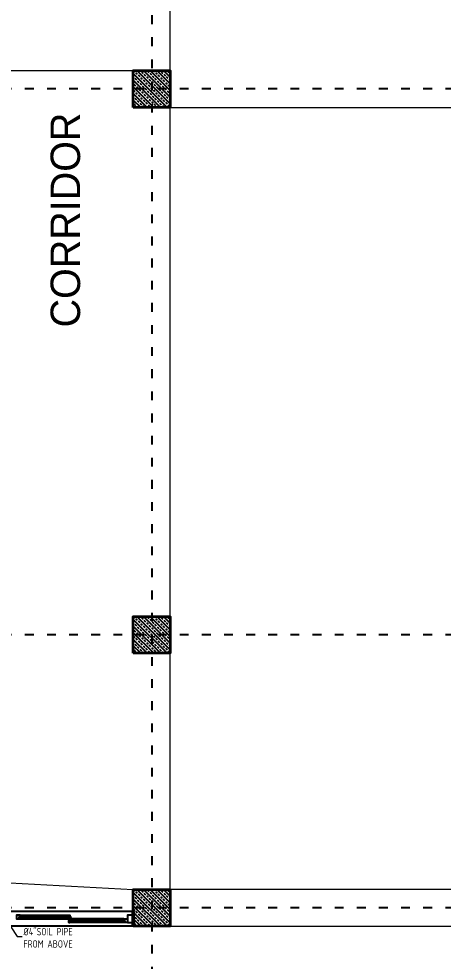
# Model space of a CAD drawing. Header units: millimetres. Extents: x 626118 to 667468, y 4481694 to 4492717.
# Drawn here: x 646885 to 647460, y 4488997 to 4490274 of the extents above; entities that cross this region are included whole.
import ezdxf

# ---------------------------------------------------------------- set-up
doc = ezdxf.new("R2010")
doc.units = ezdxf.units.MM
doc.linetypes.add('ACAD_ISO03W100', pattern=[30, 12, -18])
doc.linetypes.add('DUZ', pattern=[500, 500])
doc.layers.get('0').update_dxf_attribs({"color": 1, "linetype": 'DUZ'})
for name, color, linetype in [('AGAC', 116, 'Continuous'), ('DR-TEXT', 3, 'Continuous'), ('KOLTAR_F', 145, 'Continuous'), ('PEN', 161, 'Continuous')]:
    doc.layers.add(name, color=color, linetype=linetype)
for name, color, linetype, lineweight in [('cam', 143, 'Continuous', 20), ('DUV', 220, 'Continuous', 50), ('DUVAR', 7, 'Continuous', 35), ('gor25', 142, 'Continuous', 25), ('iç duvar', 7, 'Continuous', 50), ('KOLON_F', 3, 'Continuous', 35)]:
    doc.layers.add(name, color=color, linetype=linetype, lineweight=lineweight)
doc.styles.add('din.shx', font='din.shx', dxfattribs={"width": 0.7})

# ---------------------------------------------------------------- blocks, each defined once
blk = doc.blocks.new('A$C9070866a')
at = {"layer": 'iç duvar', "color": 1, "linetype": 'Continuous', "lineweight": 5}
for p, q in [((54.5, 72.2, 0), (6.4, 0)), ((54.5, 72.2, 0), (52.5, 70.3)), ((54.5, 72.2, 0), (53.4, 69.6)), ((6.4, 0), (0, 0))]:
    blk.add_line(p, q, dxfattribs=at)

msp = doc.modelspace()

# ---------------------------------------------------------------- hatches: boundary and pattern name
at = {"layer": 'KOLTAR_F'}
h = msp.add_hatch(dxfattribs=at)
h.set_pattern_fill('ANSI33', color=256, angle=90, style=0)
h.set_pattern_definition([(135, (5151452.778, 3829570.847), (-4.4901280605, -4.4901280605), []), (135, (5151452.778, 3829575.337), (-4.4901280605, -4.4901280605), [3.175, -1.5875])])
h.paths.add_polyline_path([(647040.31, 4490154.33), (647040.31, 4490204.33), (647090.31, 4490204.33), (647090.31, 4490154.33)])
h = msp.add_hatch(dxfattribs=at)
h.set_pattern_fill('ANSI33', color=256, angle=90, style=0)
h.set_pattern_definition([(135, (5151452.778, 3828830.847), (-4.4901280605, -4.4901280605), []), (135, (5151452.778, 3828835.337), (-4.4901280605, -4.4901280605), [3.175, -1.5875])])
h.paths.add_polyline_path([(647040.31, 4489414.33), (647040.31, 4489464.33), (647090.31, 4489464.33), (647090.31, 4489414.33)])
h = msp.add_hatch(dxfattribs=at)
h.set_pattern_fill('ANSI33', color=256, angle=90, style=0)
h.set_pattern_definition([(135, (5151452.778, 3828460.847), (-4.4901280605, -4.4901280605), []), (135, (5151452.778, 3828465.337), (-4.4901280605, -4.4901280605), [3.175, -1.5875])])
h.paths.add_polyline_path([(647040.31, 4489044.33), (647040.31, 4489094.33), (647090.31, 4489094.33), (647090.31, 4489044.33)])

# ---------------------------------------------------------------- linework, layer by layer
at = {"color": 232, "linetype": 'ACAD_ISO03W100'}
for p, q in [((647065.31, 4492079.33), (647065.31, 4488949.33)), ((649845.31, 4490179.33), (645905.31, 4490179.33)), ((649845.31, 4489439.33), (645905.31, 4489439.33)), ((649845.31, 4489069.33), (645905.31, 4489069.33))]:
    msp.add_line(p, q, dxfattribs=at)
at = {"layer": 'AGAC'}
for p, q in [((647040.31, 4489064.33), (646873.94, 4489064.33)), ((647040.31, 4489044.33), (646873.94, 4489044.33))]:
    msp.add_line(p, q, dxfattribs=at)
at = {"layer": 'cam'}
for p, q in [((646885.44, 4489057.33), (646955.81, 4489057.33)), ((646885.44, 4489056.83), (646955.81, 4489056.83)), ((646885.44, 4489056.33), (646955.81, 4489056.33)), ((647028.81, 4489052.33), (646952.81, 4489052.33)), ((647028.81, 4489051.83), (646952.81, 4489051.83)), ((647028.81, 4489051.33), (646952.81, 4489051.33))]:
    msp.add_line(p, q, dxfattribs=at)
at = {"layer": 'DUV'}
msp.add_line((647040.31, 4489044.33), (647040.31, 4489064.33), dxfattribs=at)
at = {"layer": 'DUVAR'}
msp.add_line((647040.31, 4489044.33), (647040.31, 4489064.33), dxfattribs=at)
at = {"layer": 'gor25'}
for p, q in [((646886.94, 4489059.33), (646954.31, 4489059.33)), ((646886.94, 4489054.33), (646954.31, 4489054.33)), ((647027.31, 4489054.33), (646954.31, 4489054.33)), ((647027.31, 4489049.33), (646954.31, 4489049.33))]:
    msp.add_line(p, q, dxfattribs=at)
at = {"layer": 'iç duvar', "color": 252, "linetype": 'Continuous', "lineweight": 5, "true_color": 0x939598}
for p, q in [((647090.31, 4490204.33), (647090.31, 4490894.33)), ((646570.31, 4490204.33), (647040.31, 4490204.33))]:
    msp.add_line(p, q, dxfattribs=at)
at = {"layer": 'iç duvar', "color": 1, "linetype": 'Continuous', "lineweight": 5}
msp.add_line((646837.33, 4489105.2, 0), (647040.31, 4489094.33), dxfattribs=at)
at = {"layer": 'iç duvar', "color": 7, "lineweight": 18}
msp.add_line((647090.31, 4489044.33), (648660.31, 4489044.33), dxfattribs=at)
at = {"layer": 'iç duvar', "color": 7, "linetype": 'Continuous', "lineweight": 5}
msp.add_lwpolyline([(647090.31, 4490154.33), (648660.31, 4490154.33), (648660.31, 4489094.33), (647090.31, 4489094.33)], close=True, dxfattribs=at)
at = {"layer": 'KOLON_F'}
for points in [[(647040.31, 4490154.33), (647040.31, 4490204.33), (647090.31, 4490204.33), (647090.31, 4490154.33)], [(647040.31, 4489414.33), (647040.31, 4489464.33), (647090.31, 4489464.33), (647090.31, 4489414.33)], [(647040.31, 4489044.33), (647040.31, 4489094.33), (647090.31, 4489094.33), (647090.31, 4489044.33)]]:
    msp.add_lwpolyline(points, close=True, dxfattribs=at)
at = {"layer": 'PEN'}
for points in [[(646881.94, 4489059.33), (646881.94, 4489059.33), (646881.94, 4489054.33), (646885.44, 4489054.33), (646885.44, 4489056.33), (646885.44, 4489057.33), (646886.94, 4489057.33), (646886.94, 4489059.33), (646881.94, 4489059.33)], [(646885.44, 4489054.33), (646886.94, 4489054.33), (646886.94, 4489056.33), (646885.44, 4489056.33)], [(646954.31, 4489059.33), (646954.31, 4489059.33), (646954.31, 4489054.33), (646955.81, 4489054.33), (646955.81, 4489056.33), (646955.81, 4489057.33), (646954.31, 4489057.33), (646954.31, 4489059.33), (646954.31, 4489059.33)], [(646955.81, 4489054.33), (646954.31, 4489054.33), (646954.31, 4489056.33), (646955.81, 4489056.33)], [(647032.31, 4489059.33), (647032.31, 4489059.33), (647032.31, 4489049.33), (647040.31, 4489049.33), (647040.31, 4489049.33), (647040.31, 4489059.33), (647040.31, 4489059.33), (647040.31, 4489059.33), (647032.31, 4489059.33)], [(646954.31, 4489054.33), (646954.31, 4489054.33), (646954.31, 4489049.33), (646952.81, 4489049.33), (646952.81, 4489051.33), (646952.81, 4489052.33), (646954.31, 4489052.33), (646954.31, 4489054.33), (646954.31, 4489054.33)], [(646952.81, 4489049.33), (646954.31, 4489049.33), (646954.31, 4489051.33), (646952.81, 4489051.33)], [(647032.31, 4489054.33), (647032.31, 4489054.33), (647032.31, 4489049.33), (647028.81, 4489049.33), (647028.81, 4489051.33), (647028.81, 4489052.33), (647027.31, 4489052.33), (647027.31, 4489054.33), (647032.31, 4489054.33)], [(647028.81, 4489049.33), (647027.31, 4489049.33), (647027.31, 4489051.33), (647028.81, 4489051.33)]]:
    msp.add_lwpolyline(points, close=True, dxfattribs=at)

# ---------------------------------------------------------------- block references
at = {"layer": 'iç duvar', "color": 1, "linetype": 'Continuous', "lineweight": 5, "xscale": -1}
msp.add_blockref('A$C9070866a', (646889.42, 4489030.65), dxfattribs=at)

# ---------------------------------------------------------------- texts
at = {"insert": (646928.16, 4489856.04), "char_height": 40, "attachment_point": 1, "rotation": 90}
msp.add_mtext_dynamic_manual_height_columns('{\\fCentury Gothic|b0|i0|c162|p34;\\H1.00001x;\\C7;CORRIDOR}', width=451.7355, gutter_width=12.5, heights=[0], dxfattribs=at)
at = {"layer": 'DR-TEXT', "insert": (646958.06, 4489015.39, 0), "char_height": 10, "width": 110.1758, "attachment_point": 9, "style": 'din.shx'}
msp.add_mtext('%%C4"SOIL PIPE\\PFROM ABOVE ', dxfattribs=at)

doc.saveas('drawing.dxf')
